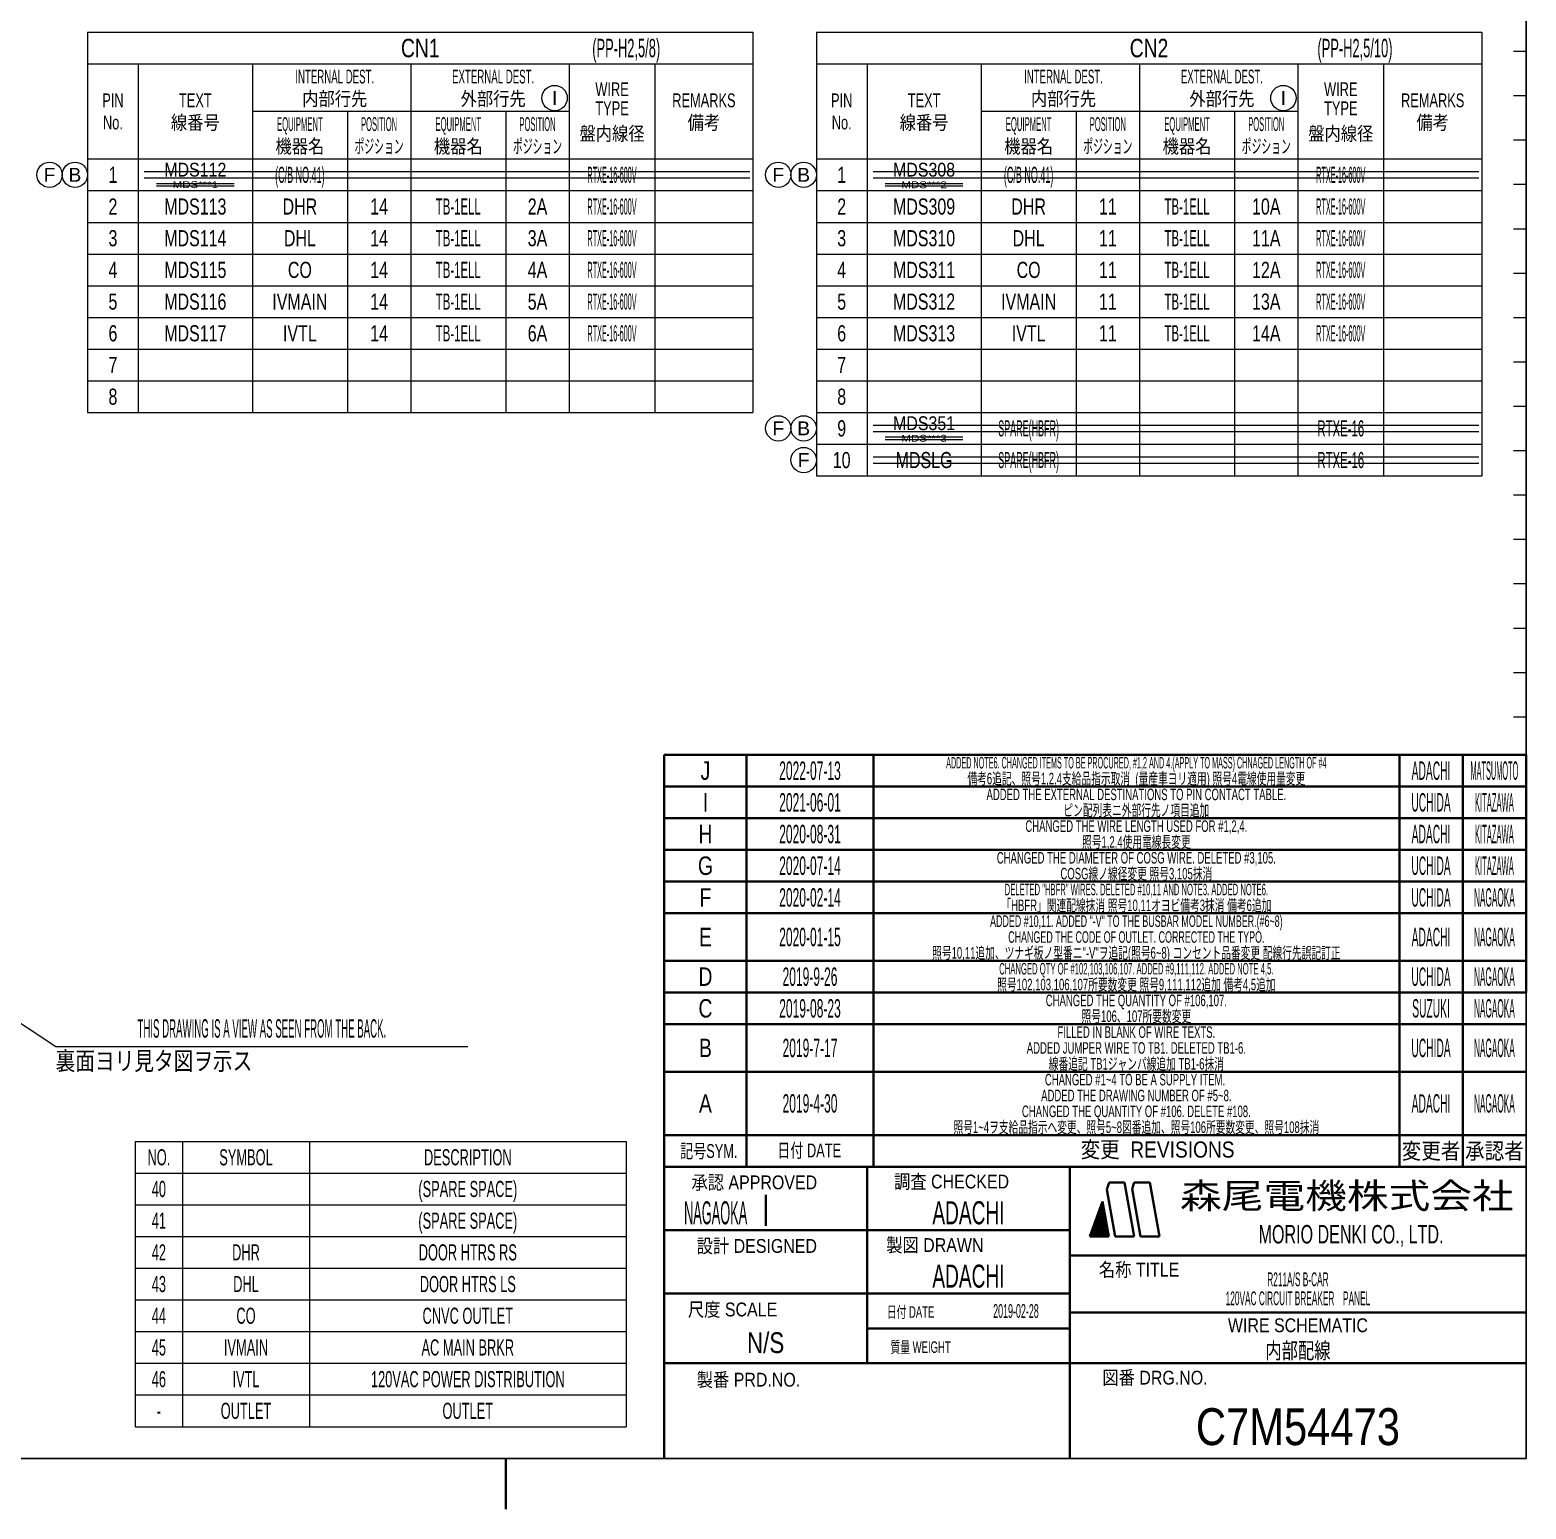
# Model space of a CAD drawing. Header units: millimetres. Extents: x 7 to 587, y 2 to 418.
# Drawn here: x 350.9 to 587, y 2 to 235.4 of the extents above; entities that cross this region are included whole.
import ezdxf
from ezdxf.enums import TextEntityAlignment as Align

# ---------------------------------------------------------------- set-up
doc = ezdxf.new("R2010")
doc.units = ezdxf.units.MM
for name, color, linetype in [('GR1_02', 7, 'Continuous'), ('GR1_04', 7, 'Continuous'), ('GR1_05', 7, 'Continuous'), ('GR1_13', 7, 'Continuous'), ('図面枠C7M', 7, 'Continuous'), ('表題、部品表_01', 7, 'Continuous')]:
    doc.layers.add(name, color=color, linetype=linetype)
doc.styles.add('HG丸ｺﾞｼｯｸM-PRO', font='')
doc.styles.get('HG丸ｺﾞｼｯｸM-PRO').set_extended_font_data('HG丸ｺﾞｼｯｸM-PRO')

# ---------------------------------------------------------------- blocks, each defined once
blk = doc.blocks.new('BLKF026')
at = {"layer": '図面枠C7M', "color": 4, "linetype": 'Continuous', "lineweight": 13}
for p, q in [((519.58776, 48.97223), (520.312102, 49.696572)), ((519.668689, 49.19458), (520.290903, 49.816794)), ((519.749617, 49.41693), (520.269705, 49.937017)), ((519.830546, 49.63928), (520.248506, 50.05724)), ((519.911475, 49.861631), (520.227307, 50.177463)), ((519.992404, 50.083981), (520.206109, 50.297686)), ((520.073333, 50.306331), (520.18491, 50.417909)), ((520.154262, 50.528681), (520.163712, 50.538131)), ((518.157871, 44.996757), (520.693675, 47.532561)), ((518.211969, 45.192276), (520.672477, 47.652784)), ((518.292898, 45.414626), (520.651278, 47.773006)), ((518.299292, 44.996757), (520.714874, 47.412338)), ((518.373827, 45.636976), (520.63008, 47.893229)), ((518.440714, 44.996757), (520.736072, 47.292115)), ((518.454756, 45.859327), (520.608881, 48.013452)), ((518.535684, 46.081677), (520.587682, 48.133675)), ((518.616613, 46.304027), (520.566484, 48.253898)), ((518.697542, 46.526377), (520.545285, 48.374121)), ((518.778471, 46.748727), (520.524087, 48.494343)), ((518.8594, 46.971078), (520.502888, 48.614566)), ((518.940329, 47.193428), (520.48169, 48.734789)), ((519.021258, 47.415778), (520.460491, 48.855012)), ((519.102186, 47.638128), (520.439293, 48.975235)), ((519.183115, 47.860479), (520.418094, 49.095457)), ((519.264044, 48.082829), (520.396896, 49.21568)), ((519.344973, 48.305179), (520.375697, 49.335903)), ((519.425902, 48.527529), (520.354499, 49.456126)), ((519.506831, 48.749879), (520.3333, 49.576349)), ((518.582135, 44.996757), (520.757271, 47.171892)), ((518.723556, 44.996757), (520.778469, 47.051669)), ((518.864978, 44.996757), (520.799668, 46.931447)), ((519.006399, 44.996757), (520.820866, 46.811224)), ((519.147821, 44.996757), (520.842065, 46.691001)), ((519.289242, 44.996757), (520.863263, 46.570778)), ((519.430663, 44.996757), (520.884462, 46.450555)), ((519.572085, 44.996757), (520.90566, 46.330332)), ((519.713506, 44.996757), (520.926859, 46.21011)), ((519.854927, 44.996757), (520.948057, 46.089887)), ((519.996349, 44.996757), (520.969256, 45.969664)), ((520.13777, 44.996757), (520.990455, 45.849441)), ((520.279191, 44.996757), (521.011653, 45.729218)), ((520.420613, 44.996757), (521.032852, 45.608995)), ((520.562034, 44.996757), (521.05405, 45.488773)), ((520.703455, 44.996757), (521.075249, 45.36855)), ((520.844877, 44.996757), (521.096447, 45.248327)), ((520.986298, 44.996757), (521.117646, 45.128104)), ((521.12772, 44.996757), (521.138844, 45.007881))]:
    blk.add_line(p, q, dxfattribs=at)
blk = doc.blocks.new('BLKF023')
at = {"layer": '図面枠C7M', "color": 2, "linetype": 'Continuous', "lineweight": 25}
for p in [(587, 410), (7, 10)]:
    blk.add_line(p, (587, 10), dxfattribs=at)
at = {"layer": '図面枠C7M', "color": 4, "linetype": 'Continuous', "lineweight": 13}
for p, q in [((585, 232), (587, 232)), ((585, 225), (587, 225)), ((585, 218), (587, 218)), ((585, 211), (587, 211)), ((585, 204), (587, 204)), ((585, 197), (587, 197)), ((585, 190), (587, 190)), ((585, 183), (587, 183)), ((585, 176), (587, 176)), ((585, 169), (587, 169)), ((585, 162), (587, 162)), ((585, 155), (587, 155)), ((585, 148), (587, 148)), ((585, 141), (587, 141)), ((585, 134), (587, 134)), ((585, 127), (587, 127))]:
    blk.add_line(p, q, dxfattribs=at)
at = {"layer": '図面枠C7M', "color": 3, "linetype": 'Continuous', "lineweight": 35}
for p, q in [((587, 121), (585, 121)), ((587, 116), (585, 116)), ((587, 111), (585, 111)), ((587, 106), (585, 106)), ((587, 101), (585, 101)), ((587, 96), (585, 96)), ((587, 88.5), (585, 88.5)), ((451, 83.5), (587, 83.5)), ((451, 83.5), (451, 10)), ((464, 56), (464, 83.5)), ((484, 56), (484, 83.5)), ((567, 56), (567, 83.5)), ((577, 56), (577, 83.5)), ((451, 78.5), (587, 78.5)), ((451, 71), (587, 71)), ((451, 61), (587, 61)), ((451, 56), (587, 56)), ((483, 56), (483, 25)), ((515, 56), (515, 10)), ((520.84, 52.4), (521.23, 53.5)), ((522.14, 45), (520.84, 52.4)), ((521.23, 53.5), (523.64, 53.5)), ((525.14, 45), (523.64, 53.5)), ((525.18, 53.5), (524.82, 52.51)), ((526.14, 45), (524.82, 52.51)), ((525.18, 53.5), (527.64, 53.5)), ((529.14, 45), (527.64, 53.5)), ((467.01, 51.56), (467.01, 46.69)), ((518.14, 45), (520.16, 50.55)), ((521.14, 45), (520.16, 50.55)), ((451, 46), (515, 46)), ((518.14, 45), (521.14, 45)), ((522.14, 45), (525.14, 45)), ((526.14, 45), (529.14, 45)), ((515, 42), (587, 42)), ((451, 36), (515, 36)), ((515, 33), (587, 33)), ((483, 30.5), (515, 30.5)), ((451, 25), (587, 25)), ((426, 2), (426, 10))]:
    blk.add_line(p, q, dxfattribs=at)
at = {"layer": '図面枠C7M', "color": 4, "linetype": 'Continuous', "lineweight": 13}
blk.add_blockref('BLKF026', (0, 0), dxfattribs=at)
at = {"layer": '図面枠C7M', "color": 4, "linetype": 'Continuous', "lineweight": 13, "style": 'HG丸ｺﾞｼｯｸM-PRO'}
for s, height, width, p in [('記号SYM.', 2.182, 0.69227, (458.03, 58.49)), ('日付 DATE', 2.182, 0.692507, (473.87, 58.58)), ('変更  REVISIONS', 2.5455, 0.887352, (528.85, 58.72)), ('変更者', 2.545, 0.887717, (572, 58.5)), ('承認者', 2.545, 0.887717, (582, 58.5)), ('承認 APPROVED', 2.1818, 0.863151, (465.21, 53.54)), ('調査 CHECKED', 2.182, 0.863174, (496.34, 53.67)), ('設計 DESIGNED', 2.1818, 0.862613, (465.61, 43.51)), ('製図 DRAWN', 2.182, 0.863099, (493.7, 43.65)), ('名称 TITLE', 2.182, 0.862489, (525.93, 39.77)), ('尺度 SCALE', 2.182, 0.862581, (461.78, 33.49)), ('日付 DATE', 1.818, 0.618255, (489.88, 33.09)), ('質量 WEIGHT', 1.818, 0.618812, (491.46, 27.55)), ('製番 PRD.NO.', 2.182, 0.863299, (464.29, 22.41)), ('図番 DRG.NO.', 2.182, 0.863083, (528.44, 22.73))]:
    blk.add_text(s, height=height, dxfattribs=dict(at, width=width)).set_placement(p, align=Align.MIDDLE_CENTER)
at = {"layer": '図面枠C7M', "color": 2, "linetype": 'Continuous', "lineweight": 25, "style": 'HG丸ｺﾞｼｯｸM-PRO', "width": 1.206081}
blk.add_text('森尾電機株式会社', height=4, dxfattribs=at).set_placement((558.72, 51.43), align=Align.MIDDLE_CENTER)
at = {"layer": '図面枠C7M', "color": 3, "linetype": 'Continuous', "lineweight": 35, "style": 'HG丸ｺﾞｼｯｸM-PRO', "width": 0.652197}
blk.add_text('MORIO DENKI CO., LTD.', height=2.9091, dxfattribs=at).set_placement((559.38, 45.36), align=Align.MIDDLE_CENTER)
blk = doc.blocks.new('BLKF074')
at = {"layer": '表題、部品表_01', "color": 4, "linetype": 'Continuous', "lineweight": 13}
for p, q in [((367.5, 60), (445, 60)), ((367.5, 60), (367.5, 55)), ((375, 60), (375, 55)), ((395, 60), (395, 55)), ((445, 60), (445, 55)), ((367.5, 55), (445, 55))]:
    blk.add_line(p, q, dxfattribs=at)
blk = doc.blocks.new('BLKF075')
at = {"layer": '表題、部品表_01', "color": 4, "linetype": 'Continuous', "lineweight": 13}
for p, q in [((367.5, 55), (445, 55)), ((367.5, 55), (367.5, 50)), ((375, 55), (375, 50)), ((395, 55), (395, 50)), ((445, 55), (445, 50)), ((367.5, 50), (445, 50))]:
    blk.add_line(p, q, dxfattribs=at)
blk = doc.blocks.new('BLKF076')
at = {"layer": '表題、部品表_01', "color": 4, "linetype": 'Continuous', "lineweight": 13}
for p, q in [((367.5, 50), (445, 50)), ((367.5, 50), (367.5, 45)), ((375, 50), (375, 45)), ((395, 50), (395, 45)), ((445, 50), (445, 45)), ((367.5, 45), (445, 45))]:
    blk.add_line(p, q, dxfattribs=at)
blk = doc.blocks.new('BLKF077')
at = {"layer": '表題、部品表_01', "color": 4, "linetype": 'Continuous', "lineweight": 13}
for p, q in [((367.5, 45), (445, 45)), ((367.5, 45), (367.5, 40)), ((375, 45), (375, 40)), ((395, 45), (395, 40)), ((445, 45), (445, 40)), ((367.5, 40), (445, 40))]:
    blk.add_line(p, q, dxfattribs=at)
blk = doc.blocks.new('BLKF078')
at = {"layer": '表題、部品表_01', "color": 4, "linetype": 'Continuous', "lineweight": 13}
for p, q in [((367.5, 40), (445, 40)), ((367.5, 40), (367.5, 35)), ((375, 40), (375, 35)), ((395, 40), (395, 35)), ((445, 40), (445, 35)), ((367.5, 35), (445, 35))]:
    blk.add_line(p, q, dxfattribs=at)
blk = doc.blocks.new('BLKF079')
at = {"layer": '表題、部品表_01', "color": 4, "linetype": 'Continuous', "lineweight": 13}
for p, q in [((367.5, 35), (445, 35)), ((367.5, 35), (367.5, 30)), ((375, 35), (375, 30)), ((395, 35), (395, 30)), ((445, 35), (445, 30)), ((367.5, 30), (445, 30))]:
    blk.add_line(p, q, dxfattribs=at)
blk = doc.blocks.new('BLKF080')
at = {"layer": '表題、部品表_01', "color": 4, "linetype": 'Continuous', "lineweight": 13}
for p, q in [((367.5, 30), (445, 30)), ((367.5, 30), (367.5, 25)), ((375, 30), (375, 25)), ((395, 30), (395, 25)), ((445, 30), (445, 25)), ((367.5, 25), (445, 25))]:
    blk.add_line(p, q, dxfattribs=at)
blk = doc.blocks.new('BLKF081')
at = {"layer": '表題、部品表_01', "color": 4, "linetype": 'Continuous', "lineweight": 13}
for p, q in [((367.5, 25), (445, 25)), ((367.5, 25), (367.5, 20)), ((375, 25), (375, 20)), ((395, 25), (395, 20)), ((445, 25), (445, 20)), ((367.5, 20), (445, 20))]:
    blk.add_line(p, q, dxfattribs=at)
blk = doc.blocks.new('BLKF082')
at = {"layer": '表題、部品表_01', "color": 4, "linetype": 'Continuous', "lineweight": 13}
for p, q in [((367.5, 20), (445, 20)), ((367.5, 20), (367.5, 15)), ((375, 20), (375, 15)), ((395, 20), (395, 15)), ((445, 20), (445, 15)), ((367.5, 15), (445, 15))]:
    blk.add_line(p, q, dxfattribs=at)
blk = doc.blocks.new('BLKF123')
at = {"layer": '図面枠C7M', "color": 3, "linetype": 'Continuous', "lineweight": 35}
for p, q in [((451, 88.5), (587, 88.5)), ((451, 88.5), (451, 83.5)), ((464, 88.5), (464, 83.5)), ((484, 88.5), (484, 83.5)), ((567, 88.5), (567, 83.5)), ((577, 88.5), (577, 83.5)), ((587, 88.5), (587, 83.5)), ((451, 83.5), (587, 83.5))]:
    blk.add_line(p, q, dxfattribs=at)
blk = doc.blocks.new('BLKF164')
at = {"layer": '図面枠C7M', "color": 3, "linetype": 'Continuous', "lineweight": 35}
for p, q in [((451, 96), (587, 96)), ((451, 96), (451, 88.5)), ((464, 96), (464, 88.5)), ((484, 96), (484, 88.5)), ((567, 96), (567, 88.5)), ((577, 96), (577, 88.5)), ((587, 96), (587, 88.5)), ((451, 88.5), (587, 88.5))]:
    blk.add_line(p, q, dxfattribs=at)
blk = doc.blocks.new('BLKF166')
at = {"layer": '図面枠C7M', "color": 3, "linetype": 'Continuous', "lineweight": 35}
for p, q in [((451, 101), (587, 101)), ((451, 101), (451, 96)), ((464, 101), (464, 96)), ((484, 101), (484, 96)), ((567, 101), (567, 96)), ((577, 101), (577, 96)), ((587, 101), (587, 96)), ((451, 96), (587, 96))]:
    blk.add_line(p, q, dxfattribs=at)
blk = doc.blocks.new('BLKF186')
at = {"layer": '図面枠C7M', "color": 3, "linetype": 'Continuous', "lineweight": 35}
for p, q in [((451, 106), (587, 106)), ((451, 106), (451, 101)), ((464, 106), (464, 101)), ((484, 106), (484, 101)), ((567, 106), (567, 101)), ((577, 106), (577, 101)), ((587, 106), (587, 101)), ((451, 101), (587, 101))]:
    blk.add_line(p, q, dxfattribs=at)
blk = doc.blocks.new('BLKF202')
at = {"layer": '図面枠C7M', "color": 3, "linetype": 'Continuous', "lineweight": 35}
for p, q in [((451, 111), (587, 111)), ((451, 111), (451, 106)), ((464, 111), (464, 106)), ((484, 111), (484, 106)), ((567, 111), (567, 106)), ((577, 111), (577, 106)), ((587, 111), (587, 106)), ((451, 106), (587, 106))]:
    blk.add_line(p, q, dxfattribs=at)
blk = doc.blocks.new('BLKF201')
at = {"layer": '図面枠C7M', "color": 3, "linetype": 'Continuous', "lineweight": 35}
blk.add_blockref('BLKF202', (0, 0), dxfattribs=at)
at = {"layer": '図面枠C7M', "color": 4, "linetype": 'Continuous', "lineweight": 13, "style": 'HG丸ｺﾞｼｯｸM-PRO'}
for s, height, width, p in [('H', 2.91, 0.781614, (457.5, 108.5)), ('2020-08-31', 2.909, 0.488281, (474, 108.5)), ('CHANGED THE WIRE LENGTH USED FOR #1,2,4.', 1.8182, 0.618737, (525.5, 109.75)), ('ADACHI', 2.909, 0.415454, (572, 108.5)), ('KITAZAWA', 2.909, 0.308644, (582, 108.5))]:
    blk.add_text(s, height=height, dxfattribs=dict(at, width=width)).set_placement(p, align=Align.MIDDLE_CENTER)
blk = doc.blocks.new('BLKF204')
at = {"layer": '図面枠C7M', "color": 3, "linetype": 'Continuous', "lineweight": 35}
for p, q in [((451, 116), (587, 116)), ((451, 116), (451, 111)), ((464, 116), (464, 111)), ((484, 116), (484, 111)), ((567, 116), (567, 111)), ((577, 116), (577, 111)), ((587, 116), (587, 111)), ((451, 111), (587, 111))]:
    blk.add_line(p, q, dxfattribs=at)
blk = doc.blocks.new('BLKF203')
at = {"layer": '図面枠C7M', "color": 3, "linetype": 'Continuous', "lineweight": 35}
blk.add_blockref('BLKF204', (0, 0), dxfattribs=at)
at = {"layer": '図面枠C7M', "color": 4, "linetype": 'Continuous', "lineweight": 13, "style": 'HG丸ｺﾞｼｯｸM-PRO'}
for s, height, width, p in [('I', 2.91, 0.781614, (457.5, 113.5)), ('2021-06-01', 2.909, 0.488281, (474, 113.5)), ('ADDED THE EXTERNAL DESTINATIONS TO PIN CONTACT TABLE.', 1.8182, 0.618454, (525.5, 114.75)), ('UCHIDA', 2.909, 0.415827, (572, 113.5)), ('KITAZAWA', 2.909, 0.308644, (582, 113.5))]:
    blk.add_text(s, height=height, dxfattribs=dict(at, width=width)).set_placement(p, align=Align.MIDDLE_CENTER)
blk = doc.blocks.new('BLKF214')
at = {"layer": 'GR1_02', "color": 4, "linetype": 'Continuous', "lineweight": 13}
for p, q in [((360, 235), (465, 235)), ((360, 235), (360, 175)), ((465, 235), (465, 175)), ((360, 230), (465, 230)), ((368, 230), (368, 175)), ((386, 230), (386, 175)), ((411, 230), (411, 175)), ((436, 230), (436, 175)), ((449.51, 230), (449.51, 175)), ((436, 222.5), (386, 222.5)), ((401, 222.5), (401, 175)), ((426, 222.5), (426, 175)), ((360, 215), (465, 215)), ((360, 210), (465, 210)), ((360, 205), (465, 205)), ((360, 200), (465, 200)), ((360, 195), (465, 195)), ((360, 190), (465, 190)), ((360, 185), (465, 185)), ((360, 180), (465, 180)), ((360, 175), (465, 175))]:
    blk.add_line(p, q, dxfattribs=at)
blk = doc.blocks.new('BLKF205')
at = {"layer": 'GR1_02', "color": 4, "linetype": 'Continuous', "lineweight": 13}
blk.add_blockref('BLKF214', (0, 0), dxfattribs=at)
at = {"layer": 'GR1_02', "color": 3, "linetype": 'Continuous', "lineweight": 35, "style": 'HG丸ｺﾞｼｯｸM-PRO'}
for s, height, width, p in [('CN1', 2.909, 0.78274, (412.5, 232.5)), ('INTERNAL DEST.', 2.1818, 0.522164, (399, 228)), ('EXTERNAL DEST.', 2.1818, 0.522353, (424, 228)), ('WIRE', 2.182, 0.692288, (442.76, 226)), ('PIN', 2.182, 0.692358, (364, 224.25)), ('TEXT', 2.182, 0.694137, (377, 224.25)), ('内部行先', 2.182, 0.863284, (399, 224.5)), ('外部行先', 2.182, 0.863284, (424, 224.5)), ('REMARKS', 2.182, 0.692634, (457.26, 224.25)), ('線番号', 2.182, 0.863284, (377, 220.75)), ('TYPE', 2.182, 0.69254, (442.76, 223)), ('備考', 2.182, 0.863284, (457.26, 220.75)), ('No.', 2.182, 0.69162, (364, 220.75)), ('EQUIPMENT', 2.182, 0.415451, (393.5, 220.5)), ('POSITION', 2.182, 0.375403, (406, 220.5)), ('EQUIPMENT', 2.182, 0.415451, (418.5, 220.5)), ('POSITION', 2.182, 0.375403, (431, 220.5)), ('盤内線径', 2.182, 0.863284, (442.76, 219)), ('機器名', 2.182, 0.863284, (393.5, 217)), ('ポジション', 2.182, 0.521228, (406, 217)), ('機器名', 2.182, 0.863284, (418.5, 217)), ('ポジション', 2.182, 0.521228, (431, 217)), ('1', 2.55, 0.740651, (364, 212.5)), ('2', 2.55, 0.740651, (364, 207.5)), ('3', 2.55, 0.740651, (364, 202.5)), ('4', 2.55, 0.740651, (364, 197.5)), ('5', 2.55, 0.740651, (364, 192.5)), ('6', 2.55, 0.740651, (364, 187.5)), ('7', 2.55, 0.740651, (364, 182.5)), ('8', 2.55, 0.740651, (364, 177.5))]:
    blk.add_text(s, height=height, dxfattribs=dict(at, width=width)).set_placement(p, align=Align.MIDDLE_CENTER)
blk = doc.blocks.new('BLKF215')
at = {"layer": 'GR1_05', "color": 4, "linetype": 'Continuous', "lineweight": 13}
blk.add_circle((433.7, 224.61), 2, dxfattribs=at)
at = {"layer": 'GR1_05', "color": 4, "linetype": 'Continuous', "lineweight": 13, "style": 'HG丸ｺﾞｼｯｸM-PRO', "width": 1.042153}
blk.add_text('I', height=2.18, dxfattribs=at).set_placement((433.7, 224.61), align=Align.MIDDLE_CENTER)
blk = doc.blocks.new('BLKF227')
at = {"layer": 'GR1_02', "color": 4, "linetype": 'Continuous', "lineweight": 13}
for p, q in [((475, 235), (580, 235)), ((475, 235), (475, 165)), ((580, 235), (580, 165)), ((475, 230), (580, 230)), ((483, 230), (483, 165)), ((501, 230), (501, 165)), ((526, 230), (526, 165)), ((551, 230), (551, 165)), ((564.51, 230), (564.51, 165)), ((551, 222.5), (501, 222.5)), ((516, 222.5), (516, 165)), ((541, 222.5), (541, 165)), ((475, 215), (580, 215)), ((475, 210), (580, 210)), ((475, 205), (580, 205)), ((475, 200), (580, 200)), ((475, 195), (580, 195)), ((475, 190), (580, 190)), ((475, 185), (580, 185)), ((475, 180), (580, 180)), ((475, 175), (580, 175)), ((475, 170), (580, 170)), ((475, 165), (580, 165))]:
    blk.add_line(p, q, dxfattribs=at)
blk = doc.blocks.new('BLKF216')
at = {"layer": 'GR1_02', "color": 4, "linetype": 'Continuous', "lineweight": 13}
blk.add_blockref('BLKF227', (0, 0), dxfattribs=at)
at = {"layer": 'GR1_02', "color": 3, "linetype": 'Continuous', "lineweight": 35, "style": 'HG丸ｺﾞｼｯｸM-PRO'}
for s, height, width, p in [('CN2', 2.909, 0.78274, (527.5, 232.5)), ('INTERNAL DEST.', 2.1818, 0.522164, (514, 228)), ('EXTERNAL DEST.', 2.1818, 0.522353, (539, 228)), ('WIRE', 2.182, 0.692288, (557.76, 226)), ('PIN', 2.182, 0.692358, (479, 224.25)), ('TEXT', 2.182, 0.694137, (492, 224.25)), ('内部行先', 2.182, 0.863284, (514, 224.5)), ('外部行先', 2.182, 0.863284, (539, 224.5)), ('REMARKS', 2.182, 0.692634, (572.26, 224.25)), ('線番号', 2.182, 0.863284, (492, 220.75)), ('TYPE', 2.182, 0.69254, (557.76, 223)), ('備考', 2.182, 0.863284, (572.26, 220.75)), ('No.', 2.182, 0.69162, (479, 220.75)), ('EQUIPMENT', 2.182, 0.415451, (508.5, 220.5)), ('POSITION', 2.182, 0.375403, (521, 220.5)), ('EQUIPMENT', 2.182, 0.415451, (533.5, 220.5)), ('POSITION', 2.182, 0.375403, (546, 220.5)), ('盤内線径', 2.182, 0.863284, (557.76, 219)), ('機器名', 2.182, 0.863284, (508.5, 217)), ('ポジション', 2.182, 0.521228, (521, 217)), ('機器名', 2.182, 0.863284, (533.5, 217)), ('ポジション', 2.182, 0.521228, (546, 217)), ('1', 2.55, 0.740651, (479, 212.5)), ('2', 2.55, 0.740651, (479, 207.5)), ('3', 2.55, 0.740651, (479, 202.5)), ('4', 2.55, 0.740651, (479, 197.5)), ('5', 2.55, 0.740651, (479, 192.5)), ('6', 2.55, 0.740651, (479, 187.5)), ('7', 2.55, 0.740651, (479, 182.5)), ('8', 2.55, 0.740651, (479, 177.5)), ('9', 2.55, 0.740651, (479, 172.5)), ('10', 2.545, 0.740651, (479, 167.5))]:
    blk.add_text(s, height=height, dxfattribs=dict(at, width=width)).set_placement(p, align=Align.MIDDLE_CENTER)
blk = doc.blocks.new('BLKF228')
at = {"layer": 'GR1_05', "color": 4, "linetype": 'Continuous', "lineweight": 13}
blk.add_circle((548.7, 224.61), 2, dxfattribs=at)
at = {"layer": 'GR1_05', "color": 4, "linetype": 'Continuous', "lineweight": 13, "style": 'HG丸ｺﾞｼｯｸM-PRO', "width": 1.042153}
blk.add_text('I', height=2.18, dxfattribs=at).set_placement((548.7, 224.61), align=Align.MIDDLE_CENTER)
blk = doc.blocks.new('BLKF229')
at = {"layer": 'GR1_05', "color": 4, "linetype": 'Continuous', "lineweight": 13}
blk.add_circle((358, 212.5), 2, dxfattribs=at)
at = {"layer": 'GR1_05', "color": 4, "linetype": 'Continuous', "lineweight": 13, "style": 'HG丸ｺﾞｼｯｸM-PRO', "width": 1.04272}
blk.add_text('B', height=2.18, dxfattribs=at).set_placement((358, 212.5), align=Align.MIDDLE_CENTER)
blk = doc.blocks.new('BLKF230')
at = {"layer": 'GR1_05', "color": 4, "linetype": 'Continuous', "lineweight": 13}
blk.add_circle((473, 212.5), 2, dxfattribs=at)
at = {"layer": 'GR1_05', "color": 4, "linetype": 'Continuous', "lineweight": 13, "style": 'HG丸ｺﾞｼｯｸM-PRO', "width": 1.04272}
blk.add_text('B', height=2.18, dxfattribs=at).set_placement((473, 212.5), align=Align.MIDDLE_CENTER)
blk = doc.blocks.new('BLKF231')
at = {"layer": 'GR1_05', "color": 4, "linetype": 'Continuous', "lineweight": 13}
blk.add_circle((473, 172.5), 2, dxfattribs=at)
at = {"layer": 'GR1_05', "color": 4, "linetype": 'Continuous', "lineweight": 13, "style": 'HG丸ｺﾞｼｯｸM-PRO', "width": 1.04272}
blk.add_text('B', height=2.18, dxfattribs=at).set_placement((473, 172.5), align=Align.MIDDLE_CENTER)
blk = doc.blocks.new('BLKF232')
at = {"layer": 'GR1_05', "color": 4, "linetype": 'Continuous', "lineweight": 13}
blk.add_circle((354, 212.5), 2, dxfattribs=at)
at = {"layer": 'GR1_05', "color": 4, "linetype": 'Continuous', "lineweight": 13, "style": 'HG丸ｺﾞｼｯｸM-PRO', "width": 1.042153}
blk.add_text('F', height=2.18, dxfattribs=at).set_placement((354, 212.5), align=Align.MIDDLE_CENTER)
blk = doc.blocks.new('BLKF233')
at = {"layer": 'GR1_05', "color": 4, "linetype": 'Continuous', "lineweight": 13}
blk.add_circle((469, 212.5), 2, dxfattribs=at)
at = {"layer": 'GR1_05', "color": 4, "linetype": 'Continuous', "lineweight": 13, "style": 'HG丸ｺﾞｼｯｸM-PRO', "width": 1.042153}
blk.add_text('F', height=2.18, dxfattribs=at).set_placement((469, 212.5), align=Align.MIDDLE_CENTER)
blk = doc.blocks.new('BLKF234')
at = {"layer": 'GR1_05', "color": 4, "linetype": 'Continuous', "lineweight": 13}
blk.add_circle((469, 172.5), 2, dxfattribs=at)
at = {"layer": 'GR1_05', "color": 4, "linetype": 'Continuous', "lineweight": 13, "style": 'HG丸ｺﾞｼｯｸM-PRO', "width": 1.042153}
blk.add_text('F', height=2.18, dxfattribs=at).set_placement((469, 172.5), align=Align.MIDDLE_CENTER)
blk = doc.blocks.new('BLKF235')
at = {"layer": 'GR1_05', "color": 4, "linetype": 'Continuous', "lineweight": 13}
blk.add_circle((473, 167.5), 2, dxfattribs=at)
at = {"layer": 'GR1_05', "color": 4, "linetype": 'Continuous', "lineweight": 13, "style": 'HG丸ｺﾞｼｯｸM-PRO', "width": 1.042153}
blk.add_text('F', height=2.18, dxfattribs=at).set_placement((473, 167.5), align=Align.MIDDLE_CENTER)
blk = doc.blocks.new('BLKF237')
at = {"layer": '図面枠C7M', "color": 3, "linetype": 'Continuous', "lineweight": 35}
for p, q in [((451, 121), (587, 121)), ((451, 121), (451, 116)), ((464, 121), (464, 116)), ((484, 121), (484, 116)), ((567, 121), (567, 116)), ((577, 121), (577, 116)), ((587, 121), (587, 116)), ((451, 116), (587, 116))]:
    blk.add_line(p, q, dxfattribs=at)
blk = doc.blocks.new('BLKF236')
at = {"layer": '図面枠C7M', "color": 3, "linetype": 'Continuous', "lineweight": 35}
blk.add_blockref('BLKF237', (0, 0), dxfattribs=at)
at = {"layer": '図面枠C7M', "color": 4, "linetype": 'Continuous', "lineweight": 13, "style": 'HG丸ｺﾞｼｯｸM-PRO'}
for s, height, width, p in [('ADDED NOTE6. CHANGED ITEMS TO BE PROCURED, #1,2 AND 4.(APPLY TO MASS) CHNAGED LENGTH OF #4', 1.8182, 0.375355, (525.5, 119.75)), ('J', 2.91, 0.785248, (457.5, 118.5)), ('2022-07-13', 2.909, 0.488281, (474, 118.5)), ('ADACHI', 2.909, 0.415454, (572, 118.5)), ('MATSUMOTO', 2.909, 0.26157, (582, 118.5))]:
    blk.add_text(s, height=height, dxfattribs=dict(at, width=width)).set_placement(p, align=Align.MIDDLE_CENTER)

msp = doc.modelspace()

# ---------------------------------------------------------------- linework, layer by layer
at = {"layer": 'GR1_05', "color": 4, "linetype": 'Continuous', "lineweight": 13}
for p, q in [((368.95, 213), (464.52, 213)), ((483.95, 213), (579.52, 213)), ((368.95, 212), (464.52, 212)), ((370.86, 211.15), (383.14, 211.15)), ((370.86, 210.75), (383.14, 210.75)), ((483.95, 212), (579.52, 212)), ((485.86, 211.15), (498.14, 211.15)), ((485.86, 210.75), (498.14, 210.75)), ((483.95, 173), (579.52, 173)), ((483.95, 172), (579.52, 172)), ((485.86, 171.15), (498.14, 171.15)), ((485.86, 170.75), (498.14, 170.75)), ((483.95, 168), (579.52, 168)), ((483.95, 167), (579.52, 167))]:
    msp.add_line(p, q, dxfattribs=at)
at = {"layer": 'GR1_13', "color": 4, "linetype": 'Continuous', "lineweight": 13}
for p, q in [((339.75, 85), (355, 75)), ((355, 75), (420, 75))]:
    msp.add_line(p, q, dxfattribs=at)

# ---------------------------------------------------------------- block references
at = {"layer": 'GR1_02', "color": 3, "linetype": 'Continuous', "lineweight": 35}
for name in ['BLKF205', 'BLKF216']:
    msp.add_blockref(name, (0, 0), dxfattribs=at)
at = {"layer": 'GR1_05', "color": 4, "linetype": 'Continuous', "lineweight": 13}
for name in ['BLKF215', 'BLKF228', 'BLKF232', 'BLKF229', 'BLKF233', 'BLKF230', 'BLKF234', 'BLKF231', 'BLKF235']:
    msp.add_blockref(name, (0, 0), dxfattribs=at)
at = {"layer": '図面枠C7M', "color": 4, "linetype": 'Continuous', "lineweight": 13}
for name in ['BLKF023', 'BLKF236', 'BLKF203', 'BLKF201']:
    msp.add_blockref(name, (0, 0), dxfattribs=at)
at = {"layer": '図面枠C7M', "color": 3, "linetype": 'Continuous', "lineweight": 35}
for name in ['BLKF186', 'BLKF166', 'BLKF164', 'BLKF123']:
    msp.add_blockref(name, (0, 0), dxfattribs=at)
at = {"layer": '表題、部品表_01', "color": 4, "linetype": 'Continuous', "lineweight": 13}
for name in ['BLKF074', 'BLKF075', 'BLKF076', 'BLKF077', 'BLKF078', 'BLKF079', 'BLKF080', 'BLKF081', 'BLKF082']:
    msp.add_blockref(name, (0, 0), dxfattribs=at)

# ---------------------------------------------------------------- texts
at = {"layer": 'GR1_02', "color": 3, "linetype": 'Continuous', "lineweight": 35, "style": 'HG丸ｺﾞｼｯｸM-PRO'}
for s, width, p in [('(PP-H2,5/8)', 0.522048, (445, 232.5)), ('(PP-H2,5/10)', 0.521959, (560, 232.5))]:
    msp.add_text(s, height=2.9091, dxfattribs=dict(at, width=width)).set_placement(p, align=Align.MIDDLE_CENTER)
at = {"layer": 'GR1_04', "color": 3, "linetype": 'Continuous', "lineweight": 35, "style": 'HG丸ｺﾞｼｯｸM-PRO'}
for s, height, width, p in [('MDS113', 2.545, 0.740901, (377, 207.5)), ('DHR', 2.545, 0.741079, (393.5, 207.5)), ('14', 2.545, 0.740651, (406, 207.5)), ('TB-1ELL', 2.545, 0.529083, (418.5, 207.5)), ('2A', 2.545, 0.741922, (431, 207.5)), ('RTXE-16-600V', 2.5455, 0.325213, (442.76, 207.5)), ('MDS309', 2.545, 0.740901, (492, 207.5)), ('DHR', 2.545, 0.741079, (508.5, 207.5)), ('11', 2.545, 0.740651, (521, 207.5)), ('TB-1ELL', 2.545, 0.529083, (533.5, 207.5)), ('10A', 2.545, 0.741512, (546, 207.5)), ('RTXE-16-600V', 2.5455, 0.325213, (557.76, 207.5)), ('MDS114', 2.545, 0.740901, (377, 202.5)), ('DHL', 2.545, 0.74115, (393.5, 202.5)), ('14', 2.545, 0.740651, (406, 202.5)), ('TB-1ELL', 2.545, 0.529083, (418.5, 202.5)), ('3A', 2.545, 0.741922, (431, 202.5)), ('RTXE-16-600V', 2.5455, 0.325213, (442.76, 202.5)), ('MDS310', 2.545, 0.740901, (492, 202.5)), ('DHL', 2.545, 0.74115, (508.5, 202.5)), ('11', 2.545, 0.740651, (521, 202.5)), ('TB-1ELL', 2.545, 0.529083, (533.5, 202.5)), ('11A', 2.545, 0.741512, (546, 202.5)), ('RTXE-16-600V', 2.5455, 0.325213, (557.76, 202.5)), ('MDS115', 2.545, 0.740901, (377, 197.5)), ('CO', 2.545, 0.74032, (393.5, 197.5)), ('14', 2.545, 0.740651, (406, 197.5)), ('TB-1ELL', 2.545, 0.529083, (418.5, 197.5)), ('4A', 2.545, 0.741922, (431, 197.5)), ('RTXE-16-600V', 2.5455, 0.325213, (442.76, 197.5)), ('MDS311', 2.545, 0.740901, (492, 197.5)), ('CO', 2.545, 0.74032, (508.5, 197.5)), ('11', 2.545, 0.740651, (521, 197.5)), ('TB-1ELL', 2.545, 0.529083, (533.5, 197.5)), ('12A', 2.545, 0.741512, (546, 197.5)), ('RTXE-16-600V', 2.5455, 0.325213, (557.76, 197.5)), ('MDS116', 2.545, 0.740901, (377, 192.5)), ('IVMAIN', 2.545, 0.741584, (393.5, 192.5)), ('14', 2.545, 0.740651, (406, 192.5)), ('TB-1ELL', 2.545, 0.529083, (418.5, 192.5)), ('5A', 2.545, 0.741922, (431, 192.5)), ('RTXE-16-600V', 2.5455, 0.325213, (442.76, 192.5)), ('MDS312', 2.545, 0.740901, (492, 192.5)), ('IVMAIN', 2.545, 0.741584, (508.5, 192.5)), ('11', 2.545, 0.740651, (521, 192.5)), ('TB-1ELL', 2.545, 0.529083, (533.5, 192.5)), ('13A', 2.545, 0.741512, (546, 192.5)), ('RTXE-16-600V', 2.5455, 0.325213, (557.76, 192.5)), ('MDS117', 2.545, 0.740901, (377, 187.5)), ('IVTL', 2.545, 0.740899, (393.5, 187.5)), ('14', 2.545, 0.740651, (406, 187.5)), ('TB-1ELL', 2.545, 0.529083, (418.5, 187.5)), ('6A', 2.545, 0.741922, (431, 187.5)), ('RTXE-16-600V', 2.5455, 0.325213, (442.76, 187.5)), ('MDS313', 2.545, 0.740901, (492, 187.5)), ('IVTL', 2.545, 0.740899, (508.5, 187.5)), ('11', 2.545, 0.740651, (521, 187.5)), ('TB-1ELL', 2.545, 0.529083, (533.5, 187.5)), ('14A', 2.545, 0.741512, (546, 187.5)), ('RTXE-16-600V', 2.5455, 0.325213, (557.76, 187.5))]:
    msp.add_text(s, height=height, dxfattribs=dict(at, width=width)).set_placement(p, align=Align.MIDDLE_CENTER)
at = {"layer": 'GR1_05', "color": 3, "linetype": 'Continuous', "lineweight": 35, "style": 'HG丸ｺﾞｼｯｸM-PRO'}
for s, height, width, p in [('MDS112', 2.182, 0.86206, (377, 213.31)), ('(C/B NO.41)', 2.5455, 0.416575, (393.5, 212.5)), ('RTXE-16-600V', 2.5455, 0.325213, (442.76, 212.5)), ('MDS308', 2.182, 0.86206, (492, 213.31)), ('(C/B NO.41)', 2.5455, 0.416575, (508.5, 212.5)), ('RTXE-16-600V', 2.5455, 0.325213, (557.76, 212.5)), ('MDS***1', 1.091, 1.245496, (377, 210.95)), ('MDS***2', 1.091, 1.245496, (492, 210.93)), ('MDS351', 2.182, 0.86206, (492, 173.31)), ('SPARE(HBFR)', 2.5455, 0.415591, (508.5, 172.5)), ('RTXE-16', 2.545, 0.527429, (557.76, 172.5)), ('MDS***3', 1.091, 1.245496, (492, 170.93)), ('MDSLG', 2.545, 0.741091, (492, 167.5)), ('SPARE(HBFR)', 2.5455, 0.415591, (508.5, 167.5)), ('RTXE-16', 2.545, 0.527429, (557.76, 167.5))]:
    msp.add_text(s, height=height, dxfattribs=dict(at, width=width)).set_placement(p, align=Align.MIDDLE_CENTER)
at = {"layer": 'GR1_13', "color": 3, "linetype": 'Continuous', "lineweight": 35, "style": 'HG丸ｺﾞｼｯｸM-PRO'}
for s, height, width, p in [('THIS DRAWING IS A VIEW AS SEEN FROM THE BACK.', 2.9091, 0.391356, (387.5, 75.5)), ('裏面ヨリ見タ図ヲ示ス', 2.909, 0.781842, (370.48, 70.38))]:
    msp.add_text(s, height=height, dxfattribs=dict(at, width=width)).set_placement(p, align=Align.BOTTOM_CENTER)
at = {"layer": '図面枠C7M', "color": 3, "linetype": 'Continuous', "lineweight": 35, "style": 'HG丸ｺﾞｼｯｸM-PRO'}
for s, height, width, p in [('備考6追記、照号1,2,4支給品指示取消  (量産車ヨリ適用) 照号4電線使用量変更', 1.8182, 0.618881, (525.5, 117.25)), ('ピン配列表ニ外部行先ノ項目追加', 1.8182, 0.618958, (525.5, 112.25)), ('照号1,2,4使用電線長変更', 1.8182, 0.618827, (525.5, 107.25)), ('CHANGED THE DIAMETER OF COSG WIRE. DELETED #3,105.', 1.8182, 0.618585, (525.5, 104.75)), ('COSG線ノ線径変更 照号3,105抹消', 1.8182, 0.618793, (525.5, 102.25)), ('DELETED "HBFR" WIRES. DELETED #10,11 AND NOTE3. ADDED NOTE6.', 1.8182, 0.497961, (525.5, 99.75)), ('「HBFR」関連配線抹消 照号10,11オヨビ備考3抹消 備考6追加', 1.8182, 0.618977, (525.5, 97.25)), ('ADDED #10,11. ADDED "-V" TO THE BUSBAR MODEL NUMBER.(#6~8)', 1.8182, 0.577722, (525.5, 94.75)), ('E', 2.91, 0.784871, (457.5, 92.25)), ('2020-01-15', 2.909, 0.488281, (474, 92.25)), ('CHANGED THE CODE OF OUTLET. CORRECTED THE TYPO.', 1.8182, 0.577912, (525.5, 92.25)), ('ADACHI', 2.909, 0.415454, (572, 92.25)), ('NAGAOKA', 2.909, 0.334453, (582, 92.25)), ('照号10,11追加、ツナギ板ノ型番ニ"-V"ヲ追記(照号6~8) コンセント品番変更 配線行先誤記訂正', 1.8182, 0.618913, (525.5, 89.75)), ('D', 2.91, 0.784656, (457.5, 86)), ('2019-9-26', 2.909, 0.488281, (474, 86)), ('CHANGED QTY OF #102,103,106,107. ADDED #9,111,112. ADDED NOTE 4,5.', 1.8182, 0.497984, (525.5, 87.25)), ('UCHIDA', 2.909, 0.415827, (572, 86)), ('NAGAOKA', 2.909, 0.334453, (582, 86)), ('照号102,103,106,107所要数変更 照号9,111,112追加 備考4,5追加', 1.8182, 0.61897, (525.5, 84.75)), ('CHANGED THE QUANTITY OF #106,107.', 1.8182, 0.618803, (525.5, 82.25)), ('C', 2.91, 0.782198, (457.5, 81)), ('2019-08-23', 2.909, 0.488281, (474, 81)), ('照号106、107所要数変更', 1.8182, 0.619314, (525.5, 79.75)), ('SUZUKI', 2.909, 0.415549, (572, 81)), ('NAGAOKA', 2.909, 0.334453, (582, 81)), ('FILLED IN BLANK OF WIRE TEXTS.', 1.8182, 0.61828, (525.5, 77.25)), ('B', 2.91, 0.78204, (457.5, 74.75)), ('2019-7-17', 2.909, 0.488281, (474, 74.75)), ('ADDED JUMPER WIRE TO TB1. DELETED TB1-6.', 1.8182, 0.618435, (525.5, 74.75)), ('UCHIDA', 2.909, 0.415827, (572, 74.75)), ('NAGAOKA', 2.909, 0.334453, (582, 74.75)), ('線番追記 TB1ジャンパ線追加 TB1-6抹消', 1.8182, 0.618705, (525.5, 72.25)), ('CHANGED #1~4 TO BE A SUPPLY ITEM. ', 1.8182, 0.61814, (525.5, 69.75)), ('A', 2.91, 0.782973, (457.5, 66)), ('2019-4-30', 2.909, 0.488281, (474, 66)), ('ADDED THE DRAWING NUMBER OF #5~8.', 1.8182, 0.618566, (525.5, 67.25)), ('ADACHI', 2.909, 0.415454, (572, 66)), ('NAGAOKA', 2.909, 0.334453, (582, 66)), ('CHANGED THE QUANTITY OF #106. DELETE #108.', 1.8182, 0.618689, (525.5, 64.75)), ('照号1~4ヲ支給品指示ヘ変更、照号5~8図番追加、照号106所要数変更、照号108抹消', 1.8182, 0.619046, (525.5, 62.25)), ('NAGAOKA', 3.636, 0.414524, (459.11, 48.75)), ('ADACHI', 3.636, 0.619335, (499, 48.75)), ('ADACHI', 3.636, 0.619335, (499, 38.75)), ('R211A/S B-CAR', 2.1818, 0.449191, (551, 38.25)), ('120VAC CIRCUIT BREAKER\u3000PANEL', 2.1818, 0.448253, (551, 35.25)), ('2019-02-28', 2.182, 0.482412, (506.5, 33.25)), ('WIRE SCHEMATIC', 2.1818, 0.8626, (551, 31)), ('N/S', 3.273, 0.805664, (467, 28.25)), ('内部配線', 2.545, 0.741121, (551, 27)), ('C7M54473', 5.818, 0.846013, (551, 15))]:
    msp.add_text(s, height=height, dxfattribs=dict(at, width=width)).set_placement(p, align=Align.MIDDLE_CENTER)
at = {"layer": '図面枠C7M', "color": 4, "linetype": 'Continuous', "lineweight": 13, "style": 'HG丸ｺﾞｼｯｸM-PRO'}
for s, height, width, p in [('G', 2.91, 0.783387, (457.5, 103.5)), ('2020-07-14', 2.909, 0.488281, (474, 103.5)), ('UCHIDA', 2.909, 0.415827, (572, 103.5)), ('KITAZAWA', 2.909, 0.308644, (582, 103.5)), ('F', 2.91, 0.783156, (457.5, 98.5)), ('2020-02-14', 2.909, 0.488281, (474, 98.5)), ('UCHIDA', 2.909, 0.415827, (572, 98.5)), ('NAGAOKA', 2.909, 0.334453, (582, 98.5))]:
    msp.add_text(s, height=height, dxfattribs=dict(at, width=width)).set_placement(p, align=Align.MIDDLE_CENTER)
at = {"layer": '表題、部品表_01', "color": 3, "linetype": 'Continuous', "lineweight": 35, "style": 'HG丸ｺﾞｼｯｸM-PRO'}
for s, height, width, p in [('NO.', 2.545, 0.594594, (371.25, 57.5)), ('SYMBOL', 2.545, 0.594925, (385, 57.5)), ('DESCRIPTION', 2.5455, 0.594784, (420, 57.5)), ('40', 2.545, 0.592521, (371.25, 52.5)), ('(SPARE SPACE)', 2.5455, 0.593787, (420, 52.5)), ('41', 2.545, 0.592521, (371.25, 47.5)), ('(SPARE SPACE)', 2.5455, 0.593787, (420, 47.5)), ('42', 2.545, 0.592521, (371.25, 42.5)), ('DHR', 2.545, 0.593902, (385, 42.5)), ('DOOR HTRS RS', 2.5455, 0.59358, (420, 42.5)), ('43', 2.545, 0.592521, (371.25, 37.5)), ('DHL', 2.545, 0.593997, (385, 37.5)), ('DOOR HTRS LS', 2.5455, 0.593603, (420, 37.5)), ('44', 2.545, 0.592521, (371.25, 32.5)), ('CO', 2.545, 0.59427, (385, 32.5)), ('CNVC OUTLET', 2.5455, 0.594803, (420, 32.5)), ('45', 2.545, 0.592521, (371.25, 27.5)), ('IVMAIN', 2.545, 0.59607, (385, 27.5)), ('AC MAIN BRKR', 2.5455, 0.594259, (420, 27.5)), ('46', 2.545, 0.592521, (371.25, 22.5)), ('IVTL', 2.545, 0.595093, (385, 22.5)), ('120VAC POWER DISTRIBUTION', 2.5455, 0.594335, (420, 22.5)), ('-', 2.55, 0.594076, (371.25, 17.5)), ('OUTLET', 2.545, 0.594958, (385, 17.5)), ('OUTLET', 2.545, 0.594958, (420, 17.5))]:
    msp.add_text(s, height=height, dxfattribs=dict(at, width=width)).set_placement(p, align=Align.MIDDLE_CENTER)

doc.saveas('drawing.dxf')
